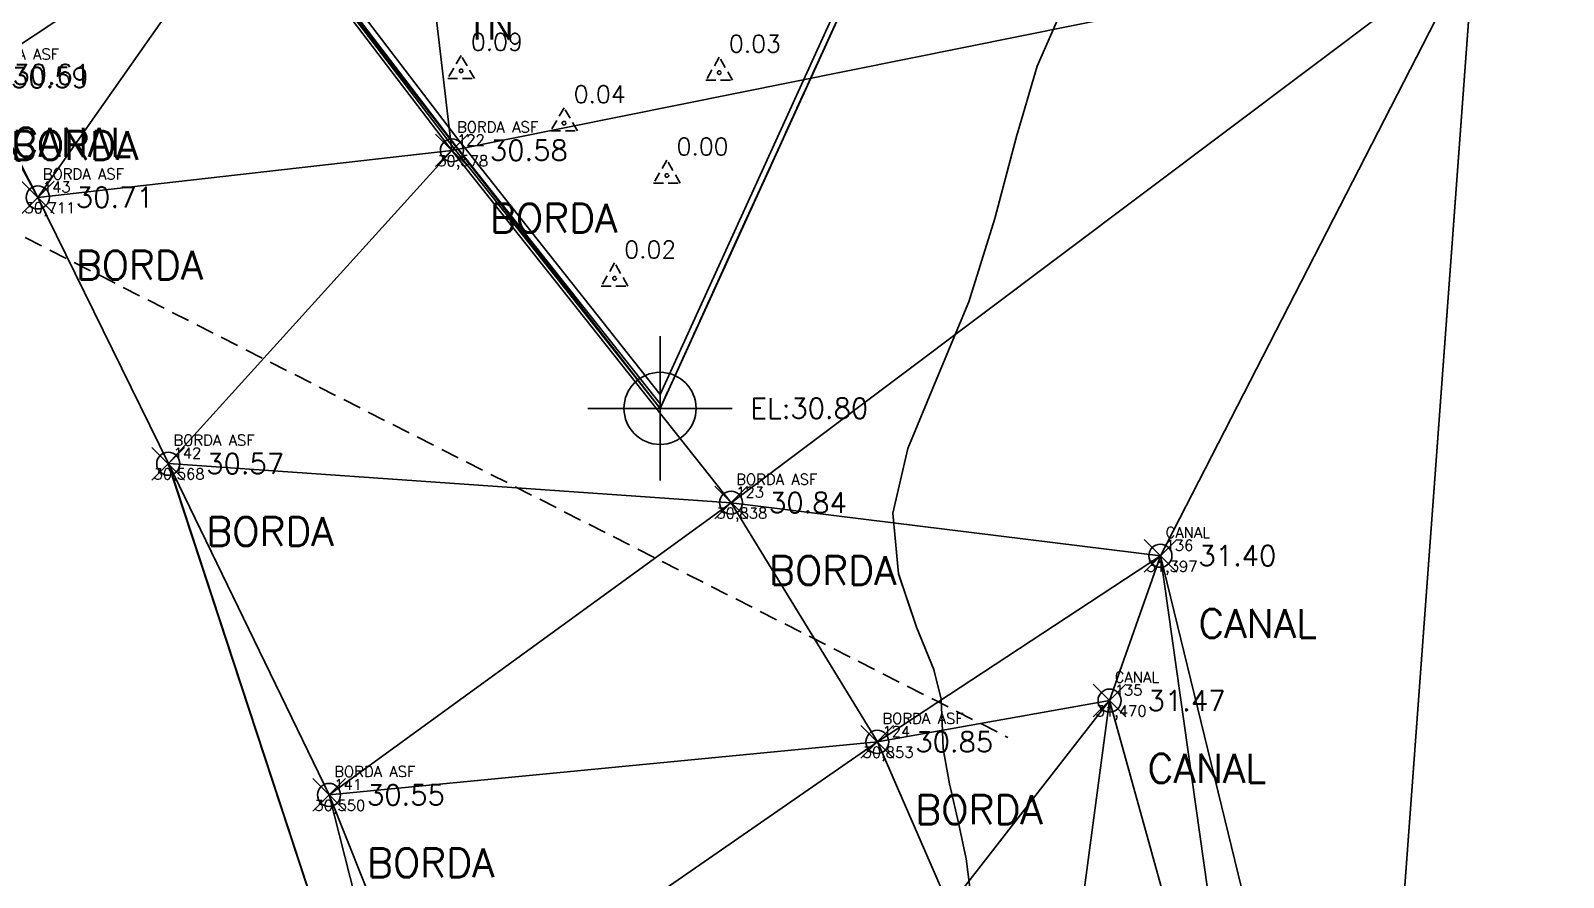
# Model space of a CAD drawing. Header units: metres. Extents: x 543100 to 543604, y 9574012 to 9574398.
# Drawn here: x 543220.2 to 543273.3, y 9574104.3 to 9574133.6 of the extents above; entities that cross this region are included whole.
import ezdxf

# ---------------------------------------------------------------- set-up
doc = ezdxf.new("R2010")
doc.units = ezdxf.units.M
doc.header["$LTSCALE"] = 0.1
for name, pattern in [('CONTINUO', [0]), ('DASHED2', [9.525, 6.35, -3.175]), ('HIDDEN', [9.525, 6.35, -3.175])]:
    doc.linetypes.add(name, pattern=pattern)
for name, color, linetype in [('#C_TOPO_TEXT', 7, 'Continuous'), ('#PROJ_PLATOS', 2, 'HIDDEN'), ('_BORDA_ASF', 2, 'CONTINUO'), ('_CANAL', 2, 'CONTINUO'), ('C-TINN-BNDY', 110, 'Continuous'), ('C-TOPO-TEXT', 7, 'Continuous'), ('CurvasTG', 7, 'CONTINUO'), ('E2', 7, 'CONTINUO'), ('IMPL_MEIO FIO', 8, 'Continuous'), ('IMPLANTAÇÃO', 1, 'Continuous'), ('MalhaTriTG', 7, 'CONTINUO'), ('PROJ_PLATOS', 2, 'DASHED2'), ('TOPO_PONTOS', 2, 'Continuous'), ('V-NODE', 1, 'Continuous'), ('V-NODE-TEXT', 1, 'Continuous'), ('XREF_IMPLNTACAO', 2, 'Continuous')]:
    doc.layers.add(name, color=color, linetype=linetype)
doc.layers.get('IMPLANTAÇÃO').off()
doc.styles.add('SIMPLEX', font='simplex', dxfattribs={"height": 0.2})
doc.styles.get("Standard").update_dxf_attribs({"font": 'simplex.shx'})

# ---------------------------------------------------------------- blocks, each defined once
blk = doc.blocks.new('A$C00972E22')
at = {"layer": 'CurvasTG', "color": 1, "linetype": 'CONTINUO', "elevation": 31, "flags": 128}
blk.add_lwpolyline([(146.619, 87.16), (146.228, 86.163), (145.954, 85.248), (145.684, 83.93), (145.465, 82.208), (145.297, 80.306), (145.167, 78.506), (145.065, 77.036), (144.999, 75.891), (144.983, 75.014), (145.017, 74.295), (145.048, 73.421), (145.012, 72.03), (144.863, 69.901), (144.621, 67.389), (144.323, 64.989), (144.027, 63.045), (143.86, 61.295), (143.971, 59.323), (144.437, 56.827), (145.057, 53.954), (145.56, 50.964), (145.783, 48.093), (145.985, 45.481), (146.536, 43.245), (147.666, 41.468), (149.059, 40.102), (150.262, 39.065), (150.956, 38.263), (151.352, 37.547), (151.796, 36.754), (152.535, 35.776), (153.428, 34.713), (154.234, 33.721), (154.798, 32.889), (155.295, 32.045), (155.987, 30.954), (157.042, 29.48), (158.272, 27.893), (159.395, 26.56), (160.214, 25.707), (160.86, 24.98), (161.546, 23.882), (162.465, 22.141), (163.721, 20.382), (165.398, 19.455), (167.497, 19.927), (169.685, 21.241), (171.549, 22.558), (172.741, 23.126), (173.183, 22.543), (172.865, 20.495), (171.848, 16.917), (170.475, 12.737), (169.158, 9.131), (168.222, 6.981), (167.631, 5.978), (167.258, 5.517), (166.988, 5.082), (166.738, 4.505), (166.436, 3.707), (166.038, 2.664), (165.617, 1.574), (165.275, 0.693), (165.085, 0.205), (165.015, 0.026), (165.005, 0)], dxfattribs=at)
at = {"layer": 'IMPL_MEIO FIO', "color": 1, "linetype": 'CONTINUO'}
for p, q in [((135.994, 78.23), (137.482, 43.256)), ((136.187, 78.407), (137.701, 42.826)), ((127.392, 47.887), (119.715, 51.58)), ((127.262, 47.616), (119.33, 51.433)), ((127.305, 47.707), (119.455, 51.483)), ((137.482, 43.256), (127.39, 47.888)), ((137.701, 42.826), (127.262, 47.616)), ((137.696, 42.938), (127.305, 47.707))]:
    blk.add_line(p, q, dxfattribs=at)
at = {"layer": 'IMPL_MEIO FIO', "color": 1, "linetype": 'CONTINUO', "flags": 128}
blk.add_lwpolyline([(22.434, 62.888), (22.698, 69.531), (23.212, 70.925), (24.556, 72.568), (26.938, 74.311), (36.969, 71.792), (54.511, 66.991), (76.902, 59.966), (88.468, 54.87), (101.542, 48.15), (111.288, 42.372), (115.165, 39.567), (123.382, 33.395), (133.554, 25.686), (140.723, 19.386), (145.876, 13.514), (149.997, 6.911)], dxfattribs=at)
blk = doc.blocks.new('Base_Implantacao')
at = {"layer": 'IMPLANTAÇÃO', "rotation": 333.0393706475627}
blk.add_blockref('A$C00972E22', (543099.81, 9574144.816), dxfattribs=at)
at = {"layer": 'MalhaTriTG', "color": 132}
mesh = blk.add_polyface(dxfattribs=at)
corners = [(543217.527, 9574151.083, 30.588), (543212.146, 9574141.696, 30.606), (543227.87, 9574138.514, 30.536), (543218.213, 9574132.127, 30.606), (543218.149, 9574132.02, 30.592), (543220.397, 9574127.869, 30.711), (543234.75, 9574129.498, 30.578), (543224.923, 9574118.643, 30.568), (543233.964, 9574136.193, 30.404), (543230.494, 9574107.16, 30.55), (543244.423, 9574117.288, 30.838), (543236.638, 9574082.971, 30.735), (543252.639, 9574083.92, 30.902), (543235.958, 9574090.724, 30.618), (543249.491, 9574108.999, 30.853), (543234.028, 9574098.294, 30.574), (543251.976, 9574103.299, 30.912), (543253.689, 9574094.488, 30.921), (543250.322, 9574065.652, 31.089), (543251.079, 9574072.337, 31.017), (543264.92, 9574086.772, 30.888), (543253.987, 9574062.608, 30.917), (543262.575, 9574092.285, 31.512), (543256.009, 9574099.024, 31.482), (543257.539, 9574110.432, 31.47), (543266.449, 9574086.14, 31.231), (543259.303, 9574115.446, 31.397), (543270.17, 9574136.639, 31.32), (543242.024, 9574164.941, 30.147)]
mesh.append_faces([[corners[k] for k in face] for face in [(0, 1, 2), (3, 1, 4), (4, 5, 3), (6, 5, 7), (6, 2, 5), (5, 2, 3), (8, 2, 6), (3, 2, 1), (7, 9, 10), (7, 11, 9), (12, 13, 11), (14, 15, 16), (13, 15, 11), (13, 17, 15), (14, 10, 9), (11, 18, 19), (11, 15, 9), (12, 19, 20), (21, 19, 18), (22, 17, 12), (17, 13, 12), (16, 17, 23), (16, 15, 17), (22, 23, 17), (14, 16, 24), (25, 19, 21), (12, 11, 19), (14, 26, 10), (6, 27, 8), (28, 8, 27), (6, 10, 27), (7, 10, 6), (16, 23, 24), (15, 14, 9), (26, 24, 22), (22, 24, 23), (20, 22, 12), (25, 26, 22), (26, 27, 10), (25, 22, 20), (26, 25, 27), (20, 19, 25), (24, 26, 14)]], dxfattribs={"color": 132})
blk = doc.blocks.new('*U83', base_point=(543233.96, 9574136.19, 30.404))
at = {"layer": 'V-NODE', "lineweight": -2}
for p, q in [((543233.394, 9574135.624, 30.404), (543234.526, 9574136.756, 30.404)), ((543233.394, 9574136.756, 30.404), (543234.526, 9574135.624, 30.404))]:
    blk.add_line(p, q, dxfattribs=at)
blk.add_circle((543233.96, 9574136.19, 30.404), 0.4, dxfattribs=at)
at = {"layer": 'V-NODE-TEXT', "linetype": 'ByBlock'}
for s, insert, char_height, attachment_point in [('30.40', (543235.276, 9574136.19), 0.7, 4), ('TN', (543235.276, 9574134.34), 1, 1)]:
    blk.add_mtext(s, dxfattribs=dict(at, insert=insert, char_height=char_height, attachment_point=attachment_point))
blk = doc.blocks.new('*U101', base_point=(543230.49, 9574107.16, 30.55))
at = {"layer": 'V-NODE', "lineweight": -2}
for p, q in [((543229.924, 9574106.594, 30.55), (543231.056, 9574107.726, 30.55)), ((543229.924, 9574107.726, 30.55), (543231.056, 9574106.594, 30.55))]:
    blk.add_line(p, q, dxfattribs=at)
blk.add_circle((543230.49, 9574107.16, 30.55), 0.4, dxfattribs=at)
at = {"layer": 'V-NODE-TEXT', "linetype": 'ByBlock'}
for s, insert, char_height, attachment_point in [('30.55', (543231.806, 9574107.16), 0.7, 4), ('BORDA', (543231.806, 9574105.31), 1, 1)]:
    blk.add_mtext(s, dxfattribs=dict(at, insert=insert, char_height=char_height, attachment_point=attachment_point))
blk = doc.blocks.new('*U106', base_point=(543224.92, 9574118.64, 30.568))
at = {"layer": 'V-NODE', "lineweight": -2}
for p, q in [((543224.354, 9574118.074, 30.568), (543225.486, 9574119.206, 30.568)), ((543224.354, 9574119.206, 30.568), (543225.486, 9574118.074, 30.568))]:
    blk.add_line(p, q, dxfattribs=at)
blk.add_circle((543224.92, 9574118.64, 30.568), 0.4, dxfattribs=at)
at = {"layer": 'V-NODE-TEXT', "linetype": 'ByBlock'}
for s, insert, char_height, attachment_point in [('30.57', (543226.236, 9574118.64), 0.7, 4), ('BORDA', (543226.236, 9574116.79), 1, 1)]:
    blk.add_mtext(s, dxfattribs=dict(at, insert=insert, char_height=char_height, attachment_point=attachment_point))
blk = doc.blocks.new('*U109', base_point=(543234.75, 9574129.5, 30.578))
at = {"layer": 'V-NODE', "lineweight": -2}
for p, q in [((543234.184, 9574128.934, 30.578), (543235.316, 9574130.066, 30.578)), ((543234.184, 9574130.066, 30.578), (543235.316, 9574128.934, 30.578))]:
    blk.add_line(p, q, dxfattribs=at)
blk.add_circle((543234.75, 9574129.5, 30.578), 0.4, dxfattribs=at)
at = {"layer": 'V-NODE-TEXT', "linetype": 'ByBlock'}
for s, insert, char_height, attachment_point in [('30.58', (543236.066, 9574129.5), 0.7, 4), ('BORDA', (543236.066, 9574127.65), 1, 1)]:
    blk.add_mtext(s, dxfattribs=dict(at, insert=insert, char_height=char_height, attachment_point=attachment_point))
blk = doc.blocks.new('*U111', base_point=(543218.15, 9574132.02, 30.592))
at = {"layer": 'V-NODE', "lineweight": -2}
for p, q in [((543217.584, 9574131.454, 30.592), (543218.716, 9574132.586, 30.592)), ((543217.584, 9574132.586, 30.592), (543218.716, 9574131.454, 30.592))]:
    blk.add_line(p, q, dxfattribs=at)
blk.add_circle((543218.15, 9574132.02, 30.592), 0.4, dxfattribs=at)
at = {"layer": 'V-NODE-TEXT', "linetype": 'ByBlock'}
for s, insert, char_height, attachment_point in [('30.59', (543219.466, 9574132.02), 0.7, 4), ('BORDA', (543219.466, 9574130.17), 1, 1)]:
    blk.add_mtext(s, dxfattribs=dict(at, insert=insert, char_height=char_height, attachment_point=attachment_point))
blk = doc.blocks.new('*U114', base_point=(543218.21, 9574132.13, 30.606))
at = {"layer": 'V-NODE', "lineweight": -2}
for p, q in [((543217.644, 9574131.564, 30.606), (543218.776, 9574132.696, 30.606)), ((543217.644, 9574132.696, 30.606), (543218.776, 9574131.564, 30.606))]:
    blk.add_line(p, q, dxfattribs=at)
blk.add_circle((543218.21, 9574132.13, 30.606), 0.4, dxfattribs=at)
at = {"layer": 'V-NODE-TEXT', "linetype": 'ByBlock'}
for s, insert, char_height, attachment_point in [('30.61', (543219.526, 9574132.13), 0.7, 4), ('CANAL', (543219.526, 9574130.28), 1, 1)]:
    blk.add_mtext(s, dxfattribs=dict(at, insert=insert, char_height=char_height, attachment_point=attachment_point))
blk = doc.blocks.new('*U127', base_point=(543220.4, 9574127.87, 30.711))
at = {"layer": 'V-NODE', "lineweight": -2}
for p, q in [((543219.834, 9574127.304, 30.711), (543220.966, 9574128.436, 30.711)), ((543219.834, 9574128.436, 30.711), (543220.966, 9574127.304, 30.711))]:
    blk.add_line(p, q, dxfattribs=at)
blk.add_circle((543220.4, 9574127.87, 30.711), 0.4, dxfattribs=at)
at = {"layer": 'V-NODE-TEXT', "linetype": 'ByBlock'}
for s, insert, char_height, attachment_point in [('30.71', (543221.716, 9574127.87), 0.7, 4), ('BORDA', (543221.716, 9574126.02), 1, 1)]:
    blk.add_mtext(s, dxfattribs=dict(at, insert=insert, char_height=char_height, attachment_point=attachment_point))
blk = doc.blocks.new('*U142', base_point=(543244.42, 9574117.29, 30.838))
at = {"layer": 'V-NODE', "lineweight": -2}
for p, q in [((543243.854, 9574116.724, 30.838), (543244.986, 9574117.856, 30.838)), ((543243.854, 9574117.856, 30.838), (543244.986, 9574116.724, 30.838))]:
    blk.add_line(p, q, dxfattribs=at)
blk.add_circle((543244.42, 9574117.29, 30.838), 0.4, dxfattribs=at)
at = {"layer": 'V-NODE-TEXT', "linetype": 'ByBlock'}
for s, insert, char_height, attachment_point in [('30.84', (543245.736, 9574117.29), 0.7, 4), ('BORDA', (543245.736, 9574115.44), 1, 1)]:
    blk.add_mtext(s, dxfattribs=dict(at, insert=insert, char_height=char_height, attachment_point=attachment_point))
blk = doc.blocks.new('*U144', base_point=(543249.49, 9574109, 30.853))
at = {"layer": 'V-NODE', "lineweight": -2}
for p, q in [((543248.924, 9574108.434, 30.853), (543250.056, 9574109.566, 30.853)), ((543248.924, 9574109.566, 30.853), (543250.056, 9574108.434, 30.853))]:
    blk.add_line(p, q, dxfattribs=at)
blk.add_circle((543249.49, 9574109, 30.853), 0.4, dxfattribs=at)
at = {"layer": 'V-NODE-TEXT', "linetype": 'ByBlock'}
for s, insert, char_height, attachment_point in [('30.85', (543250.806, 9574109), 0.7, 4), ('BORDA', (543250.806, 9574107.15), 1, 1)]:
    blk.add_mtext(s, dxfattribs=dict(at, insert=insert, char_height=char_height, attachment_point=attachment_point))
blk = doc.blocks.new('*U189', base_point=(543259.3, 9574115.45, 31.397))
at = {"layer": 'V-NODE', "lineweight": -2}
for p, q in [((543258.734, 9574114.884, 31.397), (543259.866, 9574116.016, 31.397)), ((543258.734, 9574116.016, 31.397), (543259.866, 9574114.884, 31.397))]:
    blk.add_line(p, q, dxfattribs=at)
blk.add_circle((543259.3, 9574115.45, 31.397), 0.4, dxfattribs=at)
at = {"layer": 'V-NODE-TEXT', "linetype": 'ByBlock'}
for s, insert, char_height, attachment_point in [('31.40', (543260.616, 9574115.45), 0.7, 4), ('CANAL', (543260.616, 9574113.6), 1, 1)]:
    blk.add_mtext(s, dxfattribs=dict(at, insert=insert, char_height=char_height, attachment_point=attachment_point))
blk = doc.blocks.new('*U193', base_point=(543257.54, 9574110.43, 31.47))
at = {"layer": 'V-NODE', "lineweight": -2}
for p, q in [((543256.974, 9574109.864, 31.47), (543258.106, 9574110.996, 31.47)), ((543256.974, 9574110.996, 31.47), (543258.106, 9574109.864, 31.47))]:
    blk.add_line(p, q, dxfattribs=at)
blk.add_circle((543257.54, 9574110.43, 31.47), 0.4, dxfattribs=at)
at = {"layer": 'V-NODE-TEXT', "linetype": 'ByBlock'}
for s, insert, char_height, attachment_point in [('31.47', (543258.856, 9574110.43), 0.7, 4), ('CANAL', (543258.856, 9574108.58), 1, 1)]:
    blk.add_mtext(s, dxfattribs=dict(at, insert=insert, char_height=char_height, attachment_point=attachment_point))
blk = doc.blocks.new('STA')
blk.add_lwpolyline([(0, 1), (-0.866, -0.5), (0.866, -0.5)], close=True)
blk.add_circle((0, 0), 0.118)
blk = doc.blocks.new('SIMB_PONTO')
at = {"color": 0}
blk.add_point((0, 0), dxfattribs=at)
for tag in ['desc:', 'cota:', 'pto:']:
    blk.add_attdef(tag, (0, 0), '', height=1)

msp = doc.modelspace()

# ---------------------------------------------------------------- linework, layer by layer
at = {"layer": '#C_TOPO_TEXT', "color": 7, "linetype": 'Continuous', "lineweight": -3}
for p, q in [((543241.961, 9574118.057, 30.8), (543241.961, 9574123.057, 30.8)), ((543239.461, 9574120.557, 30.8), (543244.461, 9574120.557, 30.8))]:
    msp.add_line(p, q, dxfattribs=at)
msp.add_circle((543241.961, 9574120.557, 30.8), 1.25, dxfattribs=at)
at = {"layer": '#PROJ_PLATOS', "elevation": 31, "flags": 128}
msp.add_lwpolyline([(543133.366, 9574170.524), (543254.013, 9574109.156)], dxfattribs=at)
at = {"layer": 'C-TINN-BNDY', "color": 110, "linetype": 'Continuous', "lineweight": -3}
for points in [[(543173.394, 9574195.975, 31.05), (543164.154, 9574205.609, 31.55), (543171.32, 9574219.703, 31.38), (543181.41, 9574239.043, 31.32), (543195.415, 9574266.162, 31.2), (543201.92, 9574278.855, 31.05), (543226.291, 9574326.206, 30.93), (543232.197, 9574326.995, 30.6), (543317.726, 9574286.616, 30), (543317.458, 9574286.033, 30), (543308.602, 9574272.954, 30.49), (543262.268, 9574164.284, 30.8), (543256.744, 9574152.958, 30.8), (543241.961, 9574120.557, 30.8), (543229.553, 9574136.48, 30.5), (543208.805, 9574161.625, 30.7), (543197.061, 9574173.702, 30.7)], [(543173.394, 9574195.975, 31.05), (543164.154, 9574205.609, 31.55), (543171.32, 9574219.703, 31.38), (543181.41, 9574239.043, 31.32), (543195.415, 9574266.162, 31.2), (543201.92, 9574278.855, 31.05), (543226.291, 9574326.206, 30.93), (543232.197, 9574326.995, 30.6), (543317.726, 9574286.616, 30), (543317.458, 9574286.033, 30), (543308.602, 9574272.954, 30.49), (543262.268, 9574164.284, 30.8), (543256.744, 9574152.958, 30.8), (543241.961, 9574120.557, 30.8), (543229.553, 9574136.48, 30.5), (543208.805, 9574161.625, 30.7), (543197.061, 9574173.702, 30.7)], [(543390.12, 9574269.5, 30.257), (543270.17, 9574136.64, 31.32), (543266.45, 9574086.14, 31.231), (543253.99, 9574062.61, 30.917), (543250.32, 9574065.65, 31.089), (543246.882, 9574070.006, 31), (543236.64, 9574082.97, 30.735), (543224.92, 9574118.64, 30.568)], [(543247.951, 9574133.686, 0), (543247.245, 9574132.138, 0.007), (543246.17, 9574129.782, -0.024), (543245.43, 9574128.16, -0.018), (543244.708, 9574126.578, -0.013), (543241.961, 9574120.557, 0.029), (543235.064, 9574129.408, 0.048), (543235.018, 9574129.466, 0.048), (543234.987, 9574129.506, 0.048), (543234.707, 9574129.866, 0.056), (543229.553, 9574136.48, -0.041)], [(543247.951, 9574133.686, 0), (543247.245, 9574132.138, 0.007), (543246.17, 9574129.782, -0.024), (543245.43, 9574128.16, -0.018), (543244.708, 9574126.578, -0.013), (543241.961, 9574120.557, 0.029), (543235.064, 9574129.408, 0.048), (543235.018, 9574129.466, 0.048), (543234.987, 9574129.506, 0.048), (543234.707, 9574129.866, 0.056), (543229.553, 9574136.48, -0.041)]]:
    msp.add_polyline3d(points, dxfattribs=at)
at = {"layer": 'CurvasTG', "color": 54, "linetype": 'CONTINUO', "elevation": 31, "flags": 128}
msp.add_lwpolyline([(543270.01, 9574156.029), (543269.21, 9574155.318), (543268.551, 9574154.626), (543267.713, 9574153.574), (543266.737, 9574152.138), (543265.725, 9574150.519), (543264.793, 9574148.975), (543264.035, 9574147.71), (543263.458, 9574146.719), (543263.046, 9574145.945), (543262.749, 9574145.289), (543262.381, 9574144.496), (543261.718, 9574143.272), (543260.62, 9574141.443), (543259.265, 9574139.313), (543257.912, 9574137.309), (543256.767, 9574135.711), (543255.825, 9574134.227), (543255.029, 9574132.419), (543254.313, 9574129.982), (543253.563, 9574127.14), (543252.656, 9574124.247), (543251.553, 9574121.587), (543250.549, 9574119.168), (543250.027, 9574116.925), (543250.228, 9574114.829), (543250.85, 9574112.98), (543251.452, 9574111.51), (543251.707, 9574110.48), (543251.735, 9574109.662), (543251.772, 9574108.754), (543251.987, 9574107.547), (543252.301, 9574106.196), (543252.57, 9574104.946), (543252.695, 9574103.948), (543252.756, 9574102.97), (543252.877, 9574101.684), (543253.15, 9574099.893), (543253.526, 9574097.92), (543253.923, 9574096.223), (543254.266, 9574095.091), (543254.512, 9574094.15), (543254.626, 9574092.861), (543254.656, 9574090.893), (543254.978, 9574088.755), (543256.053, 9574087.168), (543258.137, 9574086.638), (543260.684, 9574086.817), (543262.942, 9574087.146), (543264.261, 9574087.112), (543264.391, 9574086.392), (543263.18, 9574084.711), (543260.651, 9574081.982), (543257.532, 9574078.879), (543254.723, 9574076.262), (543252.914, 9574074.77), (543251.932, 9574074.144), (543251.392, 9574073.902), (543250.953, 9574073.637), (543250.469, 9574073.236), (543249.838, 9574072.661), (543249.01, 9574071.912), (543248.141, 9574071.132), (543247.436, 9574070.502), (543247.046, 9574070.153), (543246.902, 9574070.025), (543246.882, 9574070.006)], dxfattribs=at)
msp.add_lwpolyline([(543270.01, 9574156.029), (543269.21, 9574155.318), (543268.551, 9574154.626), (543267.713, 9574153.574), (543266.737, 9574152.138), (543265.725, 9574150.519), (543264.793, 9574148.975), (543264.035, 9574147.71), (543263.458, 9574146.719), (543263.046, 9574145.945), (543262.749, 9574145.289), (543262.381, 9574144.496), (543261.718, 9574143.272), (543260.62, 9574141.443), (543259.265, 9574139.313), (543257.912, 9574137.309), (543256.767, 9574135.711), (543255.825, 9574134.227), (543255.029, 9574132.419), (543254.313, 9574129.982), (543253.563, 9574127.14), (543252.656, 9574124.247), (543251.553, 9574121.587), (543250.549, 9574119.168), (543250.027, 9574116.925), (543250.228, 9574114.829), (543250.85, 9574112.98), (543251.452, 9574111.51), (543251.707, 9574110.48), (543251.735, 9574109.662), (543251.772, 9574108.754), (543251.987, 9574107.547), (543252.301, 9574106.196), (543252.57, 9574104.946), (543252.695, 9574103.948), (543252.756, 9574102.97), (543252.877, 9574101.684), (543253.15, 9574099.893), (543253.526, 9574097.92), (543253.923, 9574096.223), (543254.266, 9574095.091), (543254.512, 9574094.15), (543254.626, 9574092.861), (543254.656, 9574090.893), (543254.978, 9574088.755), (543256.053, 9574087.168), (543258.137, 9574086.638), (543260.684, 9574086.817), (543262.942, 9574087.146), (543264.261, 9574087.112), (543264.391, 9574086.392), (543263.18, 9574084.711), (543260.651, 9574081.982), (543257.532, 9574078.879), (543254.723, 9574076.262), (543252.914, 9574074.77), (543251.932, 9574074.144), (543251.392, 9574073.902), (543250.953, 9574073.637), (543250.469, 9574073.236), (543249.838, 9574072.661), (543249.01, 9574071.912), (543248.141, 9574071.132), (543247.436, 9574070.502), (543247.046, 9574070.153), (543246.902, 9574070.025), (543246.882, 9574070.006)], dxfattribs=at)
at = {"layer": 'E2', "color": 7, "linetype": 'CONTINUO', "flags": 128}
for points in [[(543250.322, 9574065.652), (543251.079, 9574072.337), (543252.639, 9574083.92), (543253.689, 9574094.488), (543251.976, 9574103.299), (543249.491, 9574108.999), (543244.423, 9574117.288), (543234.75, 9574129.498), (543227.87, 9574138.514), (543217.527, 9574151.083), (543204.89, 9574166.147), (543199.388, 9574171.327), (543189.881, 9574180.728), (543176.729, 9574192.765), (543167.061, 9574201.461), (543163.739, 9574205.256), (543165.999, 9574209.837), (543171.161, 9574219.715), (543174.98, 9574227.004), (543180.842, 9574238.534), (543187.66, 9574251.739), (543195.063, 9574265.953), (543195.272, 9574266.43), (543198.328, 9574272.347), (543201.775, 9574278.74), (543210.265, 9574288.67), (543224.268, 9574315.932), (543226.223, 9574326.207), (543230.57, 9574334.709), (543250.101, 9574371.359), (543267.489, 9574362.43), (543350.095, 9574319.461), (543396.907, 9574295.117), (543404.363, 9574291.815), (543405.31, 9574291.616), (543407.413, 9574291.925), (543409.146, 9574292.849), (543411.568, 9574296.196)], [(543351.719, 9574309.19), (543270.17, 9574136.639), (543259.303, 9574115.446), (543257.539, 9574110.432), (543256.009, 9574099.024)], [(543148.318, 9574190.698), (543151.565, 9574196.499), (543152.655, 9574197.509), (543154.598, 9574198.364), (543157.511, 9574198.838), (543165.31, 9574192.044), (543178.769, 9574179.812), (543195.541, 9574163.399), (543203.54, 9574153.613), (543212.146, 9574141.696), (543218.213, 9574132.127), (543220.397, 9574127.869), (543224.923, 9574118.643), (543230.494, 9574107.16), (543234.028, 9574098.294), (543235.958, 9574090.724), (543236.638, 9574082.971)]]:
    msp.add_lwpolyline(points, dxfattribs=at)
at = {"layer": 'PROJ_PLATOS'}
for p, q in [((543241.961, 9574120.557, 30.8), (543256.744, 9574152.958, 30.8)), ((543229.553, 9574136.48, 30.5), (543241.961, 9574120.557, 30.8))]:
    msp.add_line(p, q, dxfattribs=at)

# ---------------------------------------------------------------- block references
at = {"layer": '_BORDA_ASF', "color": 3}
ref = msp.add_blockref('SIMB_PONTO', (543218.149, 9574132.02), dxfattribs=at)
ref.add_attrib('PONTO', '146', (543218.324, 9574132.195), dxfattribs={"layer": '0', "color": 1, "height": 0.375, "style": 'SIMPLEX'})
ref.add_attrib('DESC', 'BORDA ASF', (543218.324, 9574132.645), dxfattribs={"layer": '0', "color": 4, "height": 0.375, "style": 'SIMPLEX'})
ref.add_attrib('COTA', '30,592', (543217.637, 9574131.47), dxfattribs={"layer": '0', "color": 2, "height": 0.375, "style": 'SIMPLEX'})
ref = msp.add_blockref('SIMB_PONTO', (543234.75, 9574129.498), dxfattribs=at)
ref.add_attrib('PONTO', '122', (543234.925, 9574129.673), dxfattribs={"layer": '0', "color": 1, "height": 0.375, "style": 'SIMPLEX'})
ref.add_attrib('DESC', 'BORDA ASF', (543234.925, 9574130.123), dxfattribs={"layer": '0', "color": 4, "height": 0.375, "style": 'SIMPLEX'})
ref.add_attrib('COTA', '30,578', (543234.238, 9574128.948), dxfattribs={"layer": '0', "color": 2, "height": 0.375, "style": 'SIMPLEX'})
ref = msp.add_blockref('SIMB_PONTO', (543220.397, 9574127.869), dxfattribs=at)
ref.add_attrib('PONTO', '143', (543220.572, 9574128.044), dxfattribs={"layer": '0', "color": 1, "height": 0.375, "style": 'SIMPLEX'})
ref.add_attrib('DESC', 'BORDA ASF', (543220.572, 9574128.494), dxfattribs={"layer": '0', "color": 4, "height": 0.375, "style": 'SIMPLEX'})
ref.add_attrib('COTA', '30,711', (543219.935, 9574127.319), dxfattribs={"layer": '0', "color": 2, "height": 0.375, "style": 'SIMPLEX'})
ref = msp.add_blockref('SIMB_PONTO', (543224.923, 9574118.643), dxfattribs=at)
ref.add_attrib('PONTO', '142', (543225.098, 9574118.818), dxfattribs={"layer": '0', "color": 1, "height": 0.375, "style": 'SIMPLEX'})
ref.add_attrib('DESC', 'BORDA ASF', (543225.098, 9574119.268), dxfattribs={"layer": '0', "color": 4, "height": 0.375, "style": 'SIMPLEX'})
ref.add_attrib('COTA', '30,568', (543224.41, 9574118.093), dxfattribs={"layer": '0', "color": 2, "height": 0.375, "style": 'SIMPLEX'})
ref = msp.add_blockref('SIMB_PONTO', (543244.423, 9574117.288), dxfattribs=at)
ref.add_attrib('PONTO', '123', (543244.598, 9574117.463), dxfattribs={"layer": '0', "color": 1, "height": 0.375, "style": 'SIMPLEX'})
ref.add_attrib('DESC', 'BORDA ASF', (543244.598, 9574117.913), dxfattribs={"layer": '0', "color": 4, "height": 0.375, "style": 'SIMPLEX'})
ref.add_attrib('COTA', '30,838', (543243.91, 9574116.738), dxfattribs={"layer": '0', "color": 2, "height": 0.375, "style": 'SIMPLEX'})
ref = msp.add_blockref('SIMB_PONTO', (543249.491, 9574108.999), dxfattribs=at)
ref.add_attrib('PONTO', '124', (543249.666, 9574109.174), dxfattribs={"layer": '0', "color": 1, "height": 0.375, "style": 'SIMPLEX'})
ref.add_attrib('DESC', 'BORDA ASF', (543249.666, 9574109.624), dxfattribs={"layer": '0', "color": 4, "height": 0.375, "style": 'SIMPLEX'})
ref.add_attrib('COTA', '30,853', (543248.979, 9574108.449), dxfattribs={"layer": '0', "color": 2, "height": 0.375, "style": 'SIMPLEX'})
ref = msp.add_blockref('SIMB_PONTO', (543230.494, 9574107.16), dxfattribs=at)
ref.add_attrib('PONTO', '141', (543230.669, 9574107.335), dxfattribs={"layer": '0', "color": 1, "height": 0.375, "style": 'SIMPLEX'})
ref.add_attrib('DESC', 'BORDA ASF', (543230.669, 9574107.785), dxfattribs={"layer": '0', "color": 4, "height": 0.375, "style": 'SIMPLEX'})
ref.add_attrib('COTA', '30,550', (543229.981, 9574106.61), dxfattribs={"layer": '0', "color": 2, "height": 0.375, "style": 'SIMPLEX'})
at = {"layer": '_CANAL', "color": 3}
ref = msp.add_blockref('SIMB_PONTO', (543259.303, 9574115.446), dxfattribs=at)
ref.add_attrib('PONTO', '136', (543259.478, 9574115.621), dxfattribs={"layer": '0', "color": 1, "height": 0.375, "style": 'SIMPLEX'})
ref.add_attrib('DESC', 'CANAL', (543259.478, 9574116.071), dxfattribs={"layer": '0', "color": 4, "height": 0.375, "style": 'SIMPLEX'})
ref.add_attrib('COTA', '31,397', (543258.816, 9574114.896), dxfattribs={"layer": '0', "color": 2, "height": 0.375, "style": 'SIMPLEX'})
ref = msp.add_blockref('SIMB_PONTO', (543257.539, 9574110.432), dxfattribs=at)
ref.add_attrib('PONTO', '135', (543257.714, 9574110.607), dxfattribs={"layer": '0', "color": 1, "height": 0.375, "style": 'SIMPLEX'})
ref.add_attrib('DESC', 'CANAL', (543257.714, 9574111.057), dxfattribs={"layer": '0', "color": 4, "height": 0.375, "style": 'SIMPLEX'})
ref.add_attrib('COTA', '31,470', (543257.052, 9574109.882), dxfattribs={"layer": '0', "color": 2, "height": 0.375, "style": 'SIMPLEX'})
at = {"layer": 'PROJ_PLATOS', "color": 2, "linetype": 'Continuous', "lineweight": -3, "xscale": 0.5333333333333333, "yscale": 0.5333333333333333, "zscale": 0.5333333333333333}
for p in [(543235.069, 9574132.255, 0.093), (543244.013, 9574132.193, 0.03), (543238.635, 9574130.442, 0.038), (543242.2, 9574128.628, 0.003), (543240.386, 9574125.063, 0.024)]:
    msp.add_blockref('STA', p, dxfattribs=at)
at = {"layer": 'TOPO_PONTOS'}
for name, p in [('*U83', (543233.96, 9574136.19, 30.404)), ('*U114', (543218.21, 9574132.13, 30.606)), ('*U111', (543218.15, 9574132.02, 30.592)), ('*U109', (543234.75, 9574129.5, 30.578)), ('*U127', (543220.4, 9574127.87, 30.711)), ('*U106', (543224.92, 9574118.64, 30.568)), ('*U142', (543244.42, 9574117.29, 30.838)), ('*U189', (543259.3, 9574115.45, 31.397)), ('*U193', (543257.54, 9574110.43, 31.47)), ('*U144', (543249.49, 9574109, 30.853)), ('*U101', (543230.49, 9574107.16, 30.55))]:
    msp.add_blockref(name, p, dxfattribs=at)
at = {"layer": 'XREF_IMPLNTACAO'}
msp.add_blockref('Base_Implantacao', (0, 0), dxfattribs=at)

# ---------------------------------------------------------------- texts
at = {"layer": '#C_TOPO_TEXT', "color": 7, "linetype": 'Continuous', "lineweight": -3, "insert": (543245.096, 9574120.557), "char_height": 0.7, "attachment_point": 4}
msp.add_mtext('EL:30.80', dxfattribs=at)
at = {"layer": 'C-TOPO-TEXT', "color": 7, "linetype": 'Continuous', "lineweight": -3, "char_height": 0.6, "attachment_point": 4}
for s, insert in [('0.09', (543235.404, 9574133.255)), ('0.03', (543244.348, 9574133.193)), ('0.04', (543238.97, 9574131.442)), ('0.00', (543242.535, 9574129.628)), ('0.02', (543240.721, 9574126.063))]:
    msp.add_mtext(s, dxfattribs=dict(at, insert=insert))

# ---------------------------------------------------------------- meshes
at = {"layer": 'MalhaTriTG', "color": 132}
mesh = msp.add_polyface(dxfattribs=at)
corners = [(543217.527, 9574151.083, 30.588), (543212.146, 9574141.696, 30.606), (543227.87, 9574138.514, 30.536), (543218.213, 9574132.127, 30.606), (543218.149, 9574132.02, 30.592), (543220.397, 9574127.869, 30.711), (543234.75, 9574129.498, 30.578), (543224.923, 9574118.643, 30.568), (543233.964, 9574136.193, 30.404), (543230.494, 9574107.16, 30.55), (543244.423, 9574117.288, 30.838), (543236.638, 9574082.971, 30.735), (543252.639, 9574083.92, 30.902), (543235.958, 9574090.724, 30.618), (543249.491, 9574108.999, 30.853), (543234.028, 9574098.294, 30.574), (543251.976, 9574103.299, 30.912), (543253.689, 9574094.488, 30.921), (543250.322, 9574065.652, 31.089), (543251.079, 9574072.337, 31.017), (543264.92, 9574086.772, 30.888), (543253.987, 9574062.608, 30.917), (543262.575, 9574092.285, 31.512), (543256.009, 9574099.024, 31.482), (543257.539, 9574110.432, 31.47), (543266.449, 9574086.14, 31.231), (543259.303, 9574115.446, 31.397), (543270.17, 9574136.639, 31.32), (543242.024, 9574164.941, 30.147)]
mesh.append_faces([[corners[k] for k in face] for face in [(0, 1, 2), (3, 1, 4), (4, 5, 3), (6, 5, 7), (6, 2, 5), (5, 2, 3), (8, 2, 6), (3, 2, 1), (7, 9, 10), (7, 11, 9), (12, 13, 11), (14, 15, 16), (13, 15, 11), (13, 17, 15), (14, 10, 9), (11, 18, 19), (11, 15, 9), (12, 19, 20), (21, 19, 18), (22, 17, 12), (17, 13, 12), (16, 17, 23), (16, 15, 17), (22, 23, 17), (14, 16, 24), (25, 19, 21), (12, 11, 19), (14, 26, 10), (6, 27, 8), (28, 8, 27), (6, 10, 27), (7, 10, 6), (16, 23, 24), (15, 14, 9), (26, 24, 22), (22, 24, 23), (20, 22, 12), (25, 26, 22), (26, 27, 10), (25, 22, 20), (26, 25, 27), (20, 19, 25), (24, 26, 14)]], dxfattribs={"color": 132})

doc.saveas('drawing.dxf')
